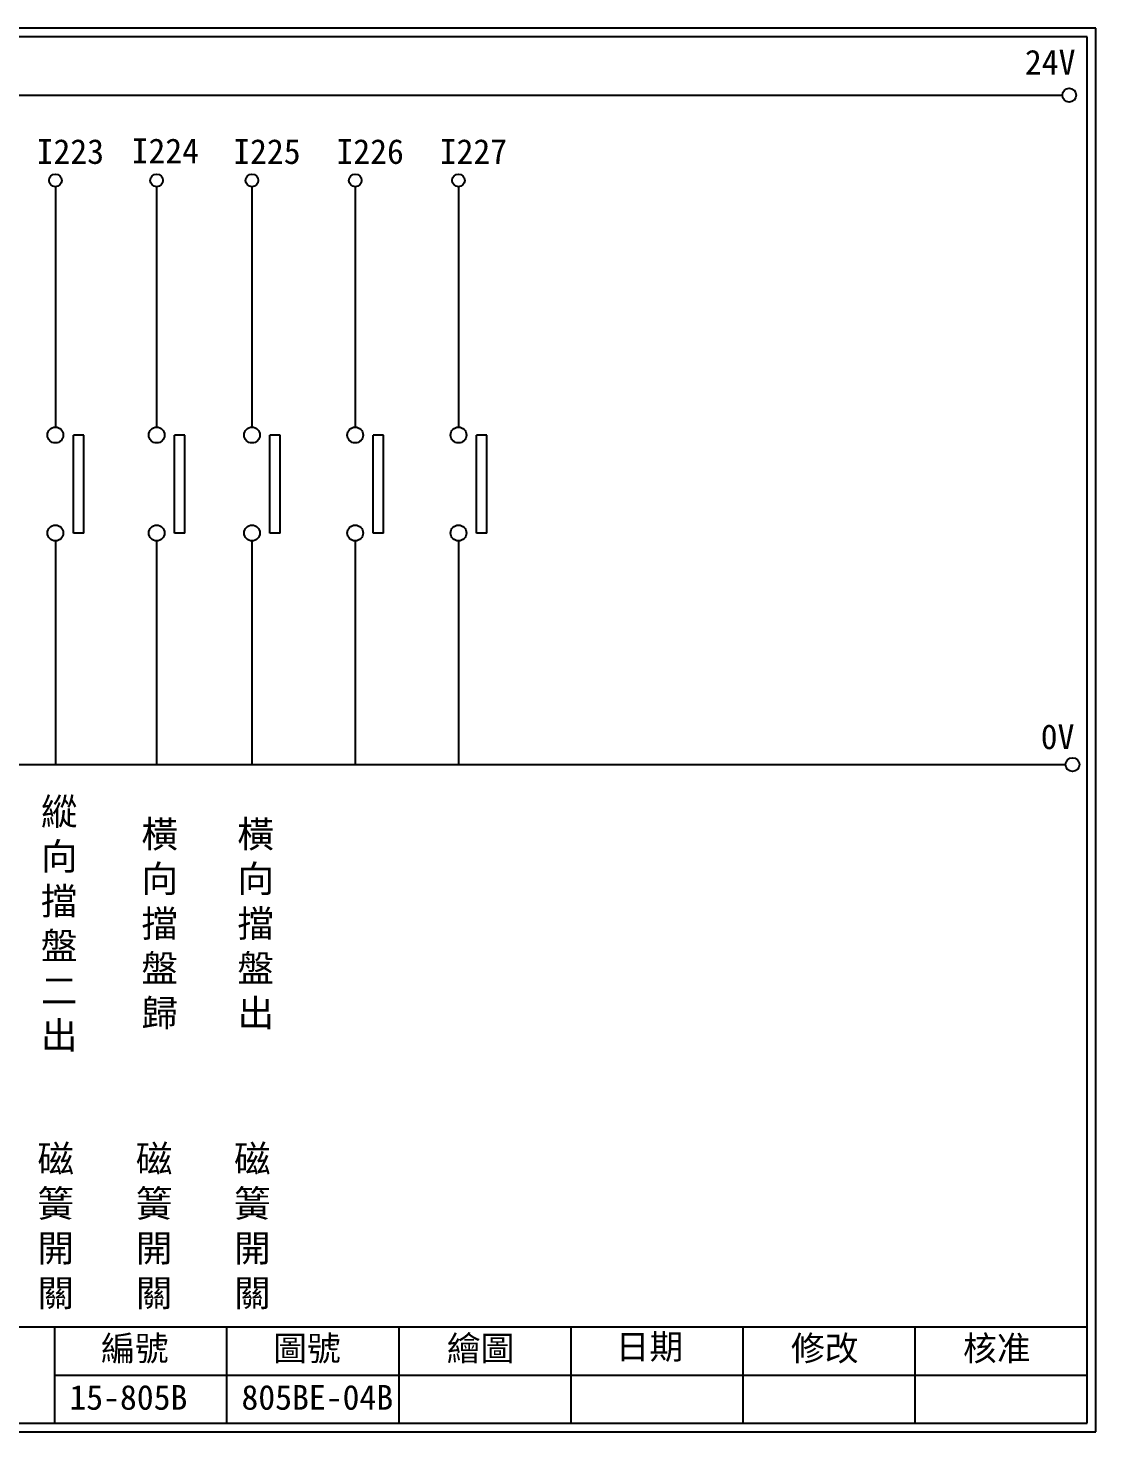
# Model space of a CAD drawing. Extents: x 275 to 562, y 265 to 469.
# Drawn here: x 406.8 to 561.9, y 264.9 to 468.9 of the extents above; entities that cross this region are included whole.
import ezdxf

# ---------------------------------------------------------------- set-up
doc = ezdxf.new("R2010")
doc.units = 0
doc.layers.get('0').update_dxf_attribs({"linetype": 'CONTINUOUS'})
doc.layers.add('圖框層', color=7, linetype='CONTINUOUS')
doc.layers.add('標尺寸層', color=3, linetype='CONTINUOUS')
doc.styles.add('CNS', font='romanc.shx', dxfattribs={"bigfont": 'chineset.shx'})
doc.styles.add('STSL', font='kaiu.ttf')

msp = doc.modelspace()

# ---------------------------------------------------------------- linework, layer by layer
for p, q in [((414.84, 409.78), (413.34, 409.78)), ((429.55, 409.78), (428.05, 409.78)), ((443.4, 409.78), (441.89, 409.78)), ((458.4, 409.78), (456.89, 409.78)), ((473.4, 409.78), (471.89, 409.78)), ((414.84, 395.55), (413.34, 395.55)), ((429.55, 395.55), (428.05, 395.55)), ((443.4, 395.55), (441.89, 395.55)), ((458.4, 395.55), (456.89, 395.55)), ((473.4, 395.55), (471.89, 395.55))]:
    msp.add_line(p, q)
for centre in [(558.02, 459.17), (558.5, 361.9)]:
    msp.add_circle(centre, 1)
at = {"layer": '圖框層', "color": 7}
for p, q in [((561.9, 468.91), (274.9, 468.91)), ((560.65, 467.66), (276.15, 467.66)), ((560.65, 266.2), (560.65, 467.66)), ((561.9, 264.95), (561.9, 468.91)), ((276.15, 280.2), (560.65, 280.2)), ((410.65, 266.2), (410.65, 280.2)), ((435.65, 266.2), (435.65, 280.2)), ((460.65, 266.2), (460.65, 280.2)), ((485.65, 266.2), (485.65, 280.2)), ((510.65, 266.2), (510.65, 280.2)), ((535.65, 266.2), (535.65, 280.2)), ((410.65, 273.2), (560.65, 273.2)), ((276.15, 266.2), (560.65, 266.2)), ((274.9, 264.95), (561.9, 264.95))]:
    msp.add_line(p, q, dxfattribs=at)
at = {"layer": '標尺寸層', "color": 7}
for p, q in [((279.42, 459.17), (557.02, 459.17)), ((410.73, 445.86), (410.73, 410.93)), ((425.44, 445.86), (425.44, 410.93)), ((439.29, 445.86), (439.29, 410.93)), ((454.29, 445.86), (454.29, 410.93)), ((469.29, 445.86), (469.29, 410.93)), ((413.34, 395.55), (413.34, 409.78)), ((414.84, 395.55), (414.84, 409.78)), ((428.05, 395.55), (428.05, 409.78)), ((429.55, 395.55), (429.55, 409.78)), ((441.89, 395.55), (441.89, 409.78)), ((443.4, 395.55), (443.4, 409.78)), ((456.89, 395.55), (456.89, 409.78)), ((458.4, 395.55), (458.4, 409.78)), ((471.89, 395.55), (471.89, 409.78)), ((473.4, 395.55), (473.4, 409.78)), ((410.73, 394.41), (410.73, 361.9)), ((410.73, 394.4), (410.73, 361.9)), ((425.44, 394.41), (425.44, 361.9)), ((425.44, 394.4), (425.44, 361.9)), ((439.29, 394.41), (439.29, 361.9)), ((439.29, 394.4), (439.29, 361.9)), ((454.29, 394.41), (454.29, 361.9)), ((454.29, 394.4), (454.29, 361.9)), ((469.29, 394.41), (469.29, 361.9)), ((469.29, 394.4), (469.29, 361.9)), ((279.63, 361.9), (557.5, 361.9))]:
    msp.add_line(p, q, dxfattribs=at)
for centre, radius in [((410.73, 446.78), 0.92), ((410.73, 446.78), 0.92), ((425.44, 446.78), 0.92), ((439.29, 446.78), 0.92), ((439.29, 446.78), 0.92), ((454.29, 446.78), 0.92), ((454.29, 446.78), 0.92), ((469.29, 446.78), 0.92), ((469.29, 446.78), 0.92), ((410.73, 409.78), 1.15), ((425.44, 409.78), 1.15), ((439.29, 409.78), 1.15), ((454.29, 409.78), 1.15), ((469.29, 409.78), 1.15), ((410.73, 395.55), 1.15), ((425.44, 395.55), 1.15), ((439.29, 395.55), 1.15), ((454.29, 395.55), 1.15), ((469.29, 395.55), 1.15)]:
    msp.add_circle(centre, radius, dxfattribs=at)

# ---------------------------------------------------------------- texts
at = {"layer": '圖框層', "color": 4, "style": 'STSL'}
for s, p in [('24V', (551.58, 462.16)), ('I224', (421.8, 449.28)), ('I223', (408, 449.18)), ('I225', (436.56, 449.18)), ('I226', (451.56, 449.18)), ('I227', (466.56, 449.18)), ('0V', (553.88, 364.15)), ('繪圖', (467.59, 275.29)), ('日期', (492.12, 275.53)), ('編號', (417.36, 275.28)), ('圖號', (442.36, 275.28)), ('修改', (517.59, 275.29)), ('核准', (542.59, 275.29)), ('15-805B', (412.76, 268.17)), ('805BE-04B', (437.76, 268.17))]:
    msp.add_text(s, height=3.6, dxfattribs=at).set_placement(p)
at = {"layer": '標尺寸層', "color": 7, "char_height": 3.9, "width": 4.9608, "attachment_point": 5, "style": 'CNS'}
for s, insert in [('{\\fDFKai-SB|b0|i0|c136|p65;縱向擋盤二出}', (411.28, 338.61)), ('{\\fDFKai-SB|b0|i0|c136|p65;橫向擋盤歸}', (425.89, 338.61)), ('{\\fDFKai-SB|b0|i0|c136|p65;橫向擋盤出}', (439.83, 338.61)), ('{\\fDFKai-SB|b0|i0|c136|p65;磁簧開關}', (410.78, 294.67)), ('{\\fDFKai-SB|b0|i0|c136|p65;磁簧開關}', (425.07, 294.67)), ('{\\fDFKai-SB|b0|i0|c136|p65;磁簧開關}', (439.34, 294.67))]:
    msp.add_mtext(s, dxfattribs=dict(at, insert=insert))

doc.saveas('drawing.dxf')
